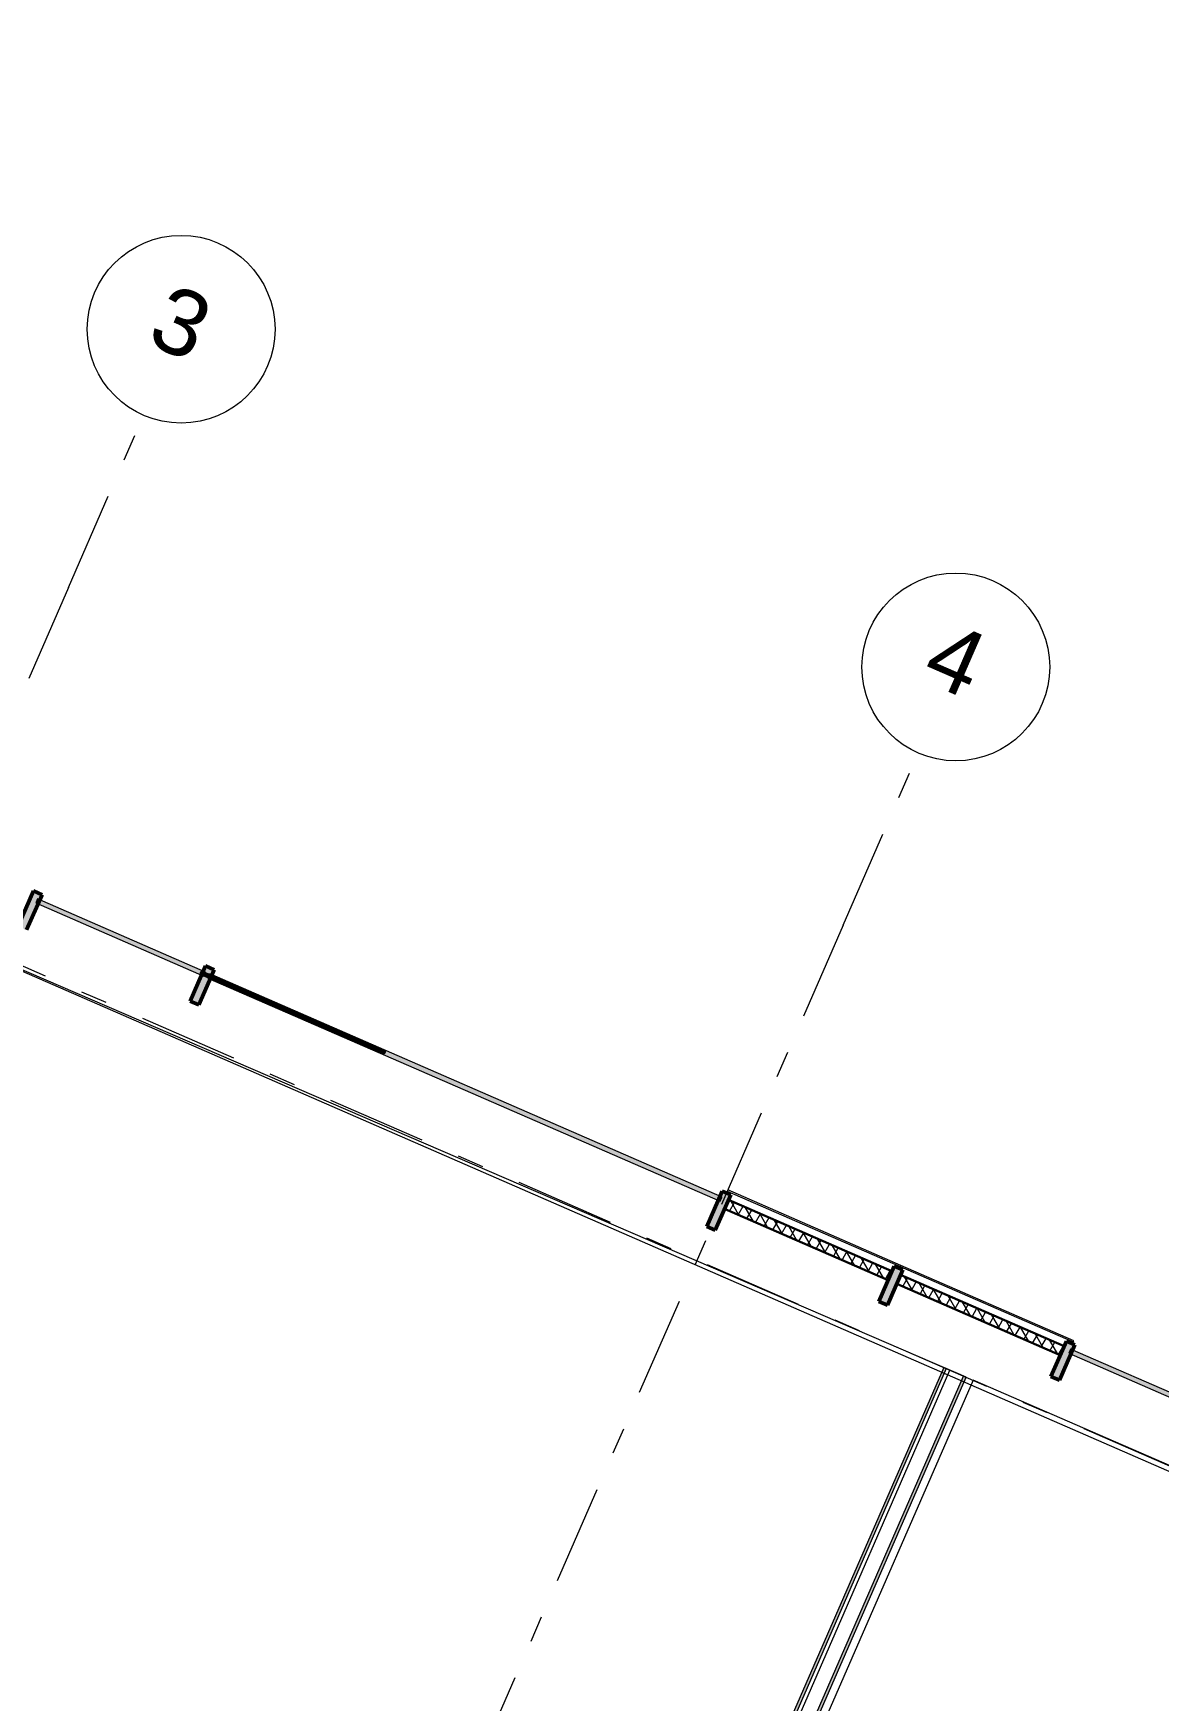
# Model space of a CAD drawing. Header units: millimetres. Extents: x -50172 to 258853, y -59787 to 25069.
# Drawn here: x 189861 to 195853, y 12510 to 21390 of the extents above; entities that cross this region are included whole.
import ezdxf
from ezdxf.enums import TextEntityAlignment as Align

# ---------------------------------------------------------------- set-up
doc = ezdxf.new("R2010")
doc.units = ezdxf.units.MM
doc.header["$MEASUREMENT"] = 0
doc.linetypes.add('Double Dashed', pattern=[1093.611073, 529.166651, -211.666656, 141.111112, -211.666656])
doc.linetypes.add('Long Dashed', pattern=[1058.333302, 634.99999, -423.333311])
for name, color, linetype in [('A-15-MG_Structural_Grid', 7, 'Continuous'), ('A-20-M_Floor_Slab', 7, 'Continuous'), ('A-25-M_Curtain_Wall', 7, 'Continuous'), ('A-25-M_Wall_Ext', 7, 'Continuous'), ('A-25-M_Wall_Int', 7, 'Continuous'), ('Demolished_A-25-M_Curtain_Wall', 7, 'Continuous'), ('New_A-25-M_Curtain_Wall', 7, 'Continuous'), ('New_A-35-M_FFE-Zone', 7, 'Continuous')]:
    doc.layers.add(name, color=color, linetype=linetype)
for name, color, linetype, lineweight, true_color in [('A-15-MG_Structural_Grid_Pen_No__163', 7, 'Continuous', 0, 0x750077), ('A-25-M_Curtain_Wall_Pen_No__144', 7, 'Continuous', 0, 0xc8c8c8), ('A-25-M_Curtain_Wall_Pen_No__165', 7, 'Continuous', 0, 0x006060), ('A-25-M_Curtain_Wall_Pen_No__27', 7, 'Continuous', 50, 0x2a2a2a), ('A-25-M_Curtain_Wall_Pen_No__43', 7, 'Continuous', 30, 0x444444), ('A-25-M_Wall_Ext_Pen_No__64', 7, 'Continuous', 20, 0x606060), ('A-25-M_Wall_Int_Pen_No__107', 7, 'Continuous', 15, 0xa6a6a6), ('New_A-35-M_FFE-Zone_Pen_No__74', 7, 'Continuous', 20, 0x606060)]:
    doc.layers.add(name, color=color, linetype=linetype, lineweight=lineweight, true_color=true_color)
for name, color, linetype, lineweight in [('A-20-M_Floor_Slab_Pen_No__89', 8, 'Continuous', 20), ('A-25-M_Curtain_Wall_Pen_No__1', 7, 'Continuous', 13), ('A-25-M_Wall_Int_Pen_No__1', 7, 'Continuous', 13), ('Demolished_A-25-M_Curtain_Wall_Pen_No__177', 1, 'Continuous', 70), ('New_A-25-M_Curtain_Wall_Pen_No__87', 8, 'Continuous', 20), ('New_ArchiCAD Zone Stamps_Pen_No__9', 7, 'Continuous', 13)]:
    doc.layers.add(name, color=color, linetype=linetype, lineweight=lineweight)
doc.styles.add('GENERATED_STYLE_1', font='')
doc.styles.add('GENERATED_STYLE_3', font='')
doc.styles.add('GENERATED_STYLE_4', font='')
doc.styles.get('GENERATED_STYLE_1').set_extended_font_data('Arial', bold=True)
doc.styles.get('GENERATED_STYLE_3').set_extended_font_data('Arial')
doc.styles.get('GENERATED_STYLE_4').set_extended_font_data('Swis721 BT')
pattern_1 = [(60, (168558.73, 0), (-43.30127, 25), []), (120, (168558.73, 0), (43.30127, 25), [])]

# ---------------------------------------------------------------- blocks, each defined once
blk = doc.blocks.new('Seminar 2_INB 1205_26_3', base_point=(195960.6, 7526.7))
at = {"layer": 'New_A-35-M_FFE-Zone_Pen_No__74', "linetype": 'Continuous'}
for p, q in [((194865.8, 14215.8), (191027, 5424.8)), ((201628.3, 11279.5), (194865.8, 14215.8))]:
    blk.add_line(p, q, dxfattribs=at)
at = {"layer": 'New_ArchiCAD Zone Stamps_Pen_No__9'}
for tag, height, style, p in [('ROOM_NAME', 250, 'GENERATED_STYLE_1', (195668.7, 8850.4)), ('zoneNameLine2', 250, 'GENERATED_STYLE_1', (195480.3, 8418.3)), ('ROOM_NUMBER', 200, 'GENERATED_STYLE_3', (195291.9, 7997.6)), ('measuredAreaCode', 200, 'GENERATED_STYLE_3', (195134.8, 7637.5)), ('ROOM_HOLES_PRM', 200, 'GENERATED_STYLE_3', (195442.2, 7503.4)), ('DUMMY_649', 200, 'GENERATED_STYLE_3', (195931.6, 7290.1)), ('DUMMY_650', 133.3, 'GENERATED_STYLE_3', (196210.9, 7183.5))]:
    blk.add_attdef(tag, text='', height=height, rotation=336.44041, dxfattribs=dict(at, style=style)).set_placement(p, align=Align.TOP_LEFT)
blk = doc.blocks.new('Seminar 1_INB 1203_27_3', base_point=(189254.1, 10380.5))
at = {"layer": 'New_A-35-M_FFE-Zone_Pen_No__74', "linetype": 'Continuous'}
for p, q in [((194742.1, 14269.8), (187907.8, 17219.8)), ((190907.9, 5476.8), (194742.1, 14269.8))]:
    blk.add_line(p, q, dxfattribs=at)
at = {"layer": 'New_ArchiCAD Zone Stamps_Pen_No__9'}
for tag, height, style, p in [('ROOM_NAME', 250, 'GENERATED_STYLE_1', (188962.3, 11704.2)), ('zoneNameLine2', 250, 'GENERATED_STYLE_1', (188773.8, 11272.1)), ('ROOM_NUMBER', 200, 'GENERATED_STYLE_3', (188585.4, 10851.4)), ('measuredAreaCode', 200, 'GENERATED_STYLE_3', (188428.4, 10491.3)), ('DUMMY_649', 200, 'GENERATED_STYLE_3', (188735.8, 10357.2)), ('DUMMY_650', 200, 'GENERATED_STYLE_3', (189225.1, 10143.8)), ('DUMMY_651', 133.3, 'GENERATED_STYLE_3', (189504.4, 10037.3))]:
    blk.add_attdef(tag, text='', height=height, rotation=336.44041, dxfattribs=dict(at, style=style)).set_placement(p, align=Align.TOP_LEFT)
blk = doc.blocks.new('Slab_3_3', base_point=(169200.6, -115.4))
at = {"layer": 'A-20-M_Floor_Slab_Pen_No__89', "linetype": 'Continuous', "flags": 128}
blk.add_lwpolyline([(169200.6, -115.4), (176349.7, 6537.3), (176264.6, 6629.2), (179496.7, 9637), (183785.9, 7766.9), (187907.8, 17219.8), (201698.7, 11206.2), (197247, 997.1), (217780.4, -7956.5), (215006.4, -14317.9), (212120.9, -13059.7), (210006.5, -17908.8)], close=True, dxfattribs=at)
blk = doc.blocks.new('Curtain Wall_8_3', base_point=(168558.7, 0))
at = {"layer": 'A-25-M_Curtain_Wall', "linetype": 'Continuous', "lineweight": 0, "true_color": 0x000000}
h = blk.add_hatch(dxfattribs=at)
h.set_pattern_fill('Batt_Insulation_0003', color=178, style=0, pattern_type=2)
h.set_pattern_definition(pattern_1)
h.paths.add_polyline_path([(194433.3, 14796.8), (193562.5, 15176.5), (193541.7, 15128.8), (194412.5, 14749.2)])
h = blk.add_hatch(dxfattribs=at)
h.set_pattern_fill('Batt_Insulation_0003', color=178, style=0, pattern_type=2)
h.set_pattern_definition(pattern_1)
h.paths.add_polyline_path([(195350, 14397.2), (194479.1, 14776.8), (194458.4, 14729.2), (195329.2, 14349.5)])
at = {"layer": 'A-25-M_Curtain_Wall_Pen_No__144', "linetype": 'Continuous'}
for points in [[(189861.9, 16822.5), (189780, 16634.6), (189825.8, 16614.6), (189907.8, 16802.5)], [(190778.6, 16422.9), (190696.7, 16235), (190742.5, 16215), (190824.4, 16402.9)], [(193528.6, 15224), (193446.7, 15036), (193492.5, 15016.1), (193574.5, 15204)], [(194445.3, 14824.3), (194363.4, 14636.4), (194409.2, 14616.4), (194491.1, 14804.3)], [(195362, 14424.7), (195280, 14236.8), (195325.9, 14216.8), (195407.8, 14404.7)]]:
    blk.add_hatch(color=256, dxfattribs=at).paths.add_polyline_path(points)
at = {"layer": 'A-25-M_Curtain_Wall_Pen_No__165', "linetype": 'Continuous', "lineweight": 0, "true_color": 0x001818}
for points in [[(189874.3, 16758.2), (190768.9, 16368.2), (190778.5, 16390.2), (189883.9, 16780.2)], [(190790.9, 16358.6), (193519, 15169.3), (193528.5, 15191.3), (190800.5, 16380.6)], [(195374.3, 14360.4), (196269, 13970.4), (196278.6, 13992.4), (195383.9, 14382.4)]]:
    blk.add_hatch(color=168, dxfattribs=at).paths.add_polyline_path(points)
at = {"layer": 'A-25-M_Curtain_Wall_Pen_No__1', "linetype": 'Continuous'}
for p, q in [((189883.9, 16780.2), (189874.3, 16758.2)), ((189874.3, 16758.2), (190768.9, 16368.2)), ((190778.5, 16390.2), (189883.9, 16780.2)), ((190768.9, 16368.2), (190778.5, 16390.2)), ((190800.5, 16380.6), (190790.9, 16358.6)), ((190790.9, 16358.6), (193519, 15169.3)), ((193528.5, 15191.3), (190800.5, 16380.6)), ((193519, 15169.3), (193528.5, 15191.3)), ((195383.9, 14382.4), (195374.3, 14360.4)), ((195374.3, 14360.4), (196269, 13970.4)), ((196278.6, 13992.4), (195383.9, 14382.4))]:
    blk.add_line(p, q, dxfattribs=at)
at = {"layer": 'A-25-M_Curtain_Wall_Pen_No__27', "linetype": 'Continuous'}
for p, q in [((189861.9, 16822.5), (189780, 16634.6)), ((189825.8, 16614.6), (189907.8, 16802.5)), ((189907.8, 16802.5), (189861.9, 16822.5)), ((190778.6, 16422.9), (190696.7, 16235)), ((190742.5, 16215), (190824.4, 16402.9)), ((190824.4, 16402.9), (190778.6, 16422.9)), ((190696.7, 16235), (190742.5, 16215)), ((193528.6, 15224), (193446.7, 15036)), ((193492.5, 15016.1), (193574.5, 15204)), ((193574.5, 15204), (193528.6, 15224)), ((193446.7, 15036), (193492.5, 15016.1)), ((194445.3, 14824.3), (194363.4, 14636.4)), ((194409.2, 14616.4), (194491.1, 14804.3)), ((194491.1, 14804.3), (194445.3, 14824.3)), ((194363.4, 14636.4), (194409.2, 14616.4)), ((195362, 14424.7), (195280, 14236.8)), ((195325.9, 14216.8), (195407.8, 14404.7)), ((195407.8, 14404.7), (195362, 14424.7)), ((195280, 14236.8), (195325.9, 14216.8))]:
    blk.add_line(p, q, dxfattribs=at)
at = {"layer": 'A-25-M_Curtain_Wall_Pen_No__43', "linetype": 'Continuous'}
for p, q in [((194412.5, 14749.2), (193541.7, 15128.8)), ((193562.5, 15176.5), (194433.3, 14796.8)), ((194479.1, 14776.8), (195350, 14397.2)), ((195329.2, 14349.5), (194458.4, 14729.2))]:
    blk.add_line(p, q, dxfattribs=at)
blk = doc.blocks.new('Curtain Wall_16_3', base_point=(168558.7, 0))
at = {"layer": 'New_A-25-M_Curtain_Wall_Pen_No__87', "linetype": 'Continuous'}
for q in [(190763.1, 16385.4), (191724.9, 15966)]:
    blk.add_line((191724.9, 15966), q, dxfattribs=at)
blk.add_point((190763.1, 16385.4), dxfattribs=at)
blk = doc.blocks.new('Curtain Wall_17_3', base_point=(168558.7, 0))
at = {"layer": 'Demolished_A-25-M_Curtain_Wall_Pen_No__177', "linetype": 'Long Dashed'}
for p, q in [((190762.5, 16384.1), (191724.3, 15964.7)), ((191724.3, 15964.7), (190762.5, 16384.1)), ((191724.3, 15964.7), (191724.3, 15964.7))]:
    blk.add_line(p, q, dxfattribs=at)
for p in [(190762.5, 16384.1), (190762.5, 16384.1), (191724.3, 15964.7)]:
    blk.add_point(p, dxfattribs=at)
blk = doc.blocks.new('Wall_66_3', base_point=(190819.8, 5365.2))
at = {"layer": 'A-25-M_Wall_Int_Pen_No__107', "linetype": 'Continuous'}
for points in [[(194708.9, 14284.2), (190871.7, 5484.4), (190885.5, 5478.4), (194722.6, 14278.2)], [(190990.9, 5432.4), (194828, 14232.2), (194814.3, 14238.2), (190977.1, 5438.4)]]:
    blk.add_hatch(color=256, dxfattribs=at).paths.add_polyline_path(points)
at = {"layer": 'A-25-M_Wall_Int_Pen_No__1', "linetype": 'Continuous'}
for p, q in [((194722.6, 14278.2), (190885.5, 5478.4)), ((190977.1, 5438.4), (194814.3, 14238.2))]:
    blk.add_line(p, q, dxfattribs=at)
at = {"layer": 'A-25-M_Wall_Int_Pen_No__1', "linetype": 'Continuous', "flags": 128}
for points in [[(194708.9, 14284.2), (190871.7, 5484.4)], [(190990.9, 5432.4), (194828, 14232.2)], [(194828, 14232.2), (194708.9, 14284.2)], [(190885.5, 5478.4), (190977.1, 5438.4)]]:
    blk.add_lwpolyline(points, dxfattribs=at)
blk = doc.blocks.new('Solar Shade Straight 19_2')
at = {"layer": 'A-25-M_Wall_Ext_Pen_No__64', "linetype": 'Continuous'}
for p, q in [((1005, -3.5), (0, -3.5)), ((0, -3.5), (0, -10.5)), ((0, -10.5), (1005, -10.5)), ((1005, -10.5), (1005, -3.5))]:
    blk.add_line(p, q, dxfattribs=at)
blk = doc.blocks.new('Standard grid marker')
at = {"layer": 'A-15-MG_Structural_Grid_Pen_No__163', "linetype": 'Double Dashed'}
for q in [(0, 0), (29726, 0)]:
    blk.add_line((1000, 0), q, dxfattribs=at)
at = {"layer": 'A-15-MG_Structural_Grid_Pen_No__163', "linetype": 'Continuous'}
blk.add_circle((-500, 0), 500, dxfattribs=at)
at = {"layer": 'A-15-MG_Structural_Grid_Pen_No__163', "linetype": 'Double Dashed'}
blk.add_point((1000, 0), dxfattribs=at)
blk.add_point((1000, 0), dxfattribs=at)
at = {"layer": 'A-15-MG_Structural_Grid_Pen_No__163', "style": 'GENERATED_STYLE_4'}
for tag, p in [('AC_MarkerText_1_0', (-500, 41.2)), ('AC_MarkerText_1_1', (31226, 41.2))]:
    blk.add_attdef(tag, text='', height=350, rotation=90, dxfattribs=at).set_placement(p, align=Align.MIDDLE_CENTER)
blk = doc.blocks.new('Standard grid marker_2')
at = {"layer": 'A-15-MG_Structural_Grid_Pen_No__163', "linetype": 'Double Dashed'}
blk.add_line((1909.1, 0), (86140.3, 0), dxfattribs=at)
at = {"layer": 'A-15-MG_Structural_Grid_Pen_No__163', "style": 'GENERATED_STYLE_4'}
for tag, p in [('AC_MarkerText_1_0', (-500, 952.5)), ('AC_MarkerText_1_1', (88549.4, 952.5))]:
    blk.add_attdef(tag, text='', height=350, rotation=360, dxfattribs=at).set_placement(p, align=Align.MIDDLE_CENTER)

msp = doc.modelspace()

# ---------------------------------------------------------------- block references
at = {"layer": 'A-15-MG_Structural_Grid', "color": 8, "linetype": 'Continuous', "lineweight": 15, "zscale": 1000, "rotation": 336.440411583993}
msp.add_blockref('Standard grid marker_2', (176662.6, 22153.2), dxfattribs=at)
at = {"layer": 'A-15-MG_Structural_Grid', "color": 8, "linetype": 'Continuous', "lineweight": 15}
ref = msp.add_blockref('Standard grid marker', (190448.4, 19355.8), dxfattribs=dict(at, zscale=1000, rotation=246.440411583993))
ref.add_attrib('AC_MarkerText_1', '3', dxfattribs={"layer": 'A-15-MG_Structural_Grid_Pen_No__163', "color": 216, "true_color": 0x750077, "height": 350, "rotation": 336.44041, "style": 'GENERATED_STYLE_4'}).set_placement((190648.2, 19850.6), align=Align.MIDDLE_CENTER)
ref = msp.add_blockref('Standard grid marker', (194573.3, 17557.1), dxfattribs=dict(at, zscale=1000, rotation=246.440411583993))
ref.add_attrib('AC_MarkerText_1', '4', dxfattribs={"layer": 'A-15-MG_Structural_Grid_Pen_No__163', "color": 216, "true_color": 0x750077, "height": 350, "rotation": 336.44041, "style": 'GENERATED_STYLE_4'}).set_placement((194773.1, 18056.6), align=Align.MIDDLE_CENTER)
at = {"layer": 'A-20-M_Floor_Slab', "color": 8, "linetype": 'Continuous', "lineweight": 20}
msp.add_blockref('Slab_3_3', (169200.6, -115.4), dxfattribs=at)
at = {"layer": 'A-25-M_Curtain_Wall', "linetype": 'Continuous', "lineweight": 0}
msp.add_blockref('Curtain Wall_8_3', (168558.7, 0), dxfattribs=at)
at = {"layer": 'A-25-M_Wall_Ext', "color": 251, "linetype": 'Continuous', "lineweight": 20, "true_color": 0x606060, "zscale": 1000, "rotation": 156.4404115839878}
for p in [(194475.5, 14818.5), (195396.7, 14416.8)]:
    msp.add_blockref('Solar Shade Straight 19_2', p, dxfattribs=at)
at = {"layer": 'A-25-M_Wall_Int', "color": 250, "lineweight": 50, "true_color": 0x2a2a2a}
msp.add_blockref('Wall_66_3', (190819.8, 5365.2), dxfattribs=at)
at = {"layer": 'Demolished_A-25-M_Curtain_Wall', "linetype": 'Continuous', "lineweight": 0}
msp.add_blockref('Curtain Wall_17_3', (168558.7, 0), dxfattribs=at)
at = {"layer": 'New_A-25-M_Curtain_Wall', "linetype": 'Continuous', "lineweight": 0}
msp.add_blockref('Curtain Wall_16_3', (168558.7, 0), dxfattribs=at)
at = {"layer": 'New_A-35-M_FFE-Zone', "linetype": 'Continuous'}
for name, p in [('Seminar 1_INB 1203_27_3', (189254.1, 10380.5)), ('Seminar 2_INB 1205_26_3', (195960.6, 7526.7))]:
    msp.add_blockref(name, p, dxfattribs=at)

doc.saveas('drawing.dxf')
